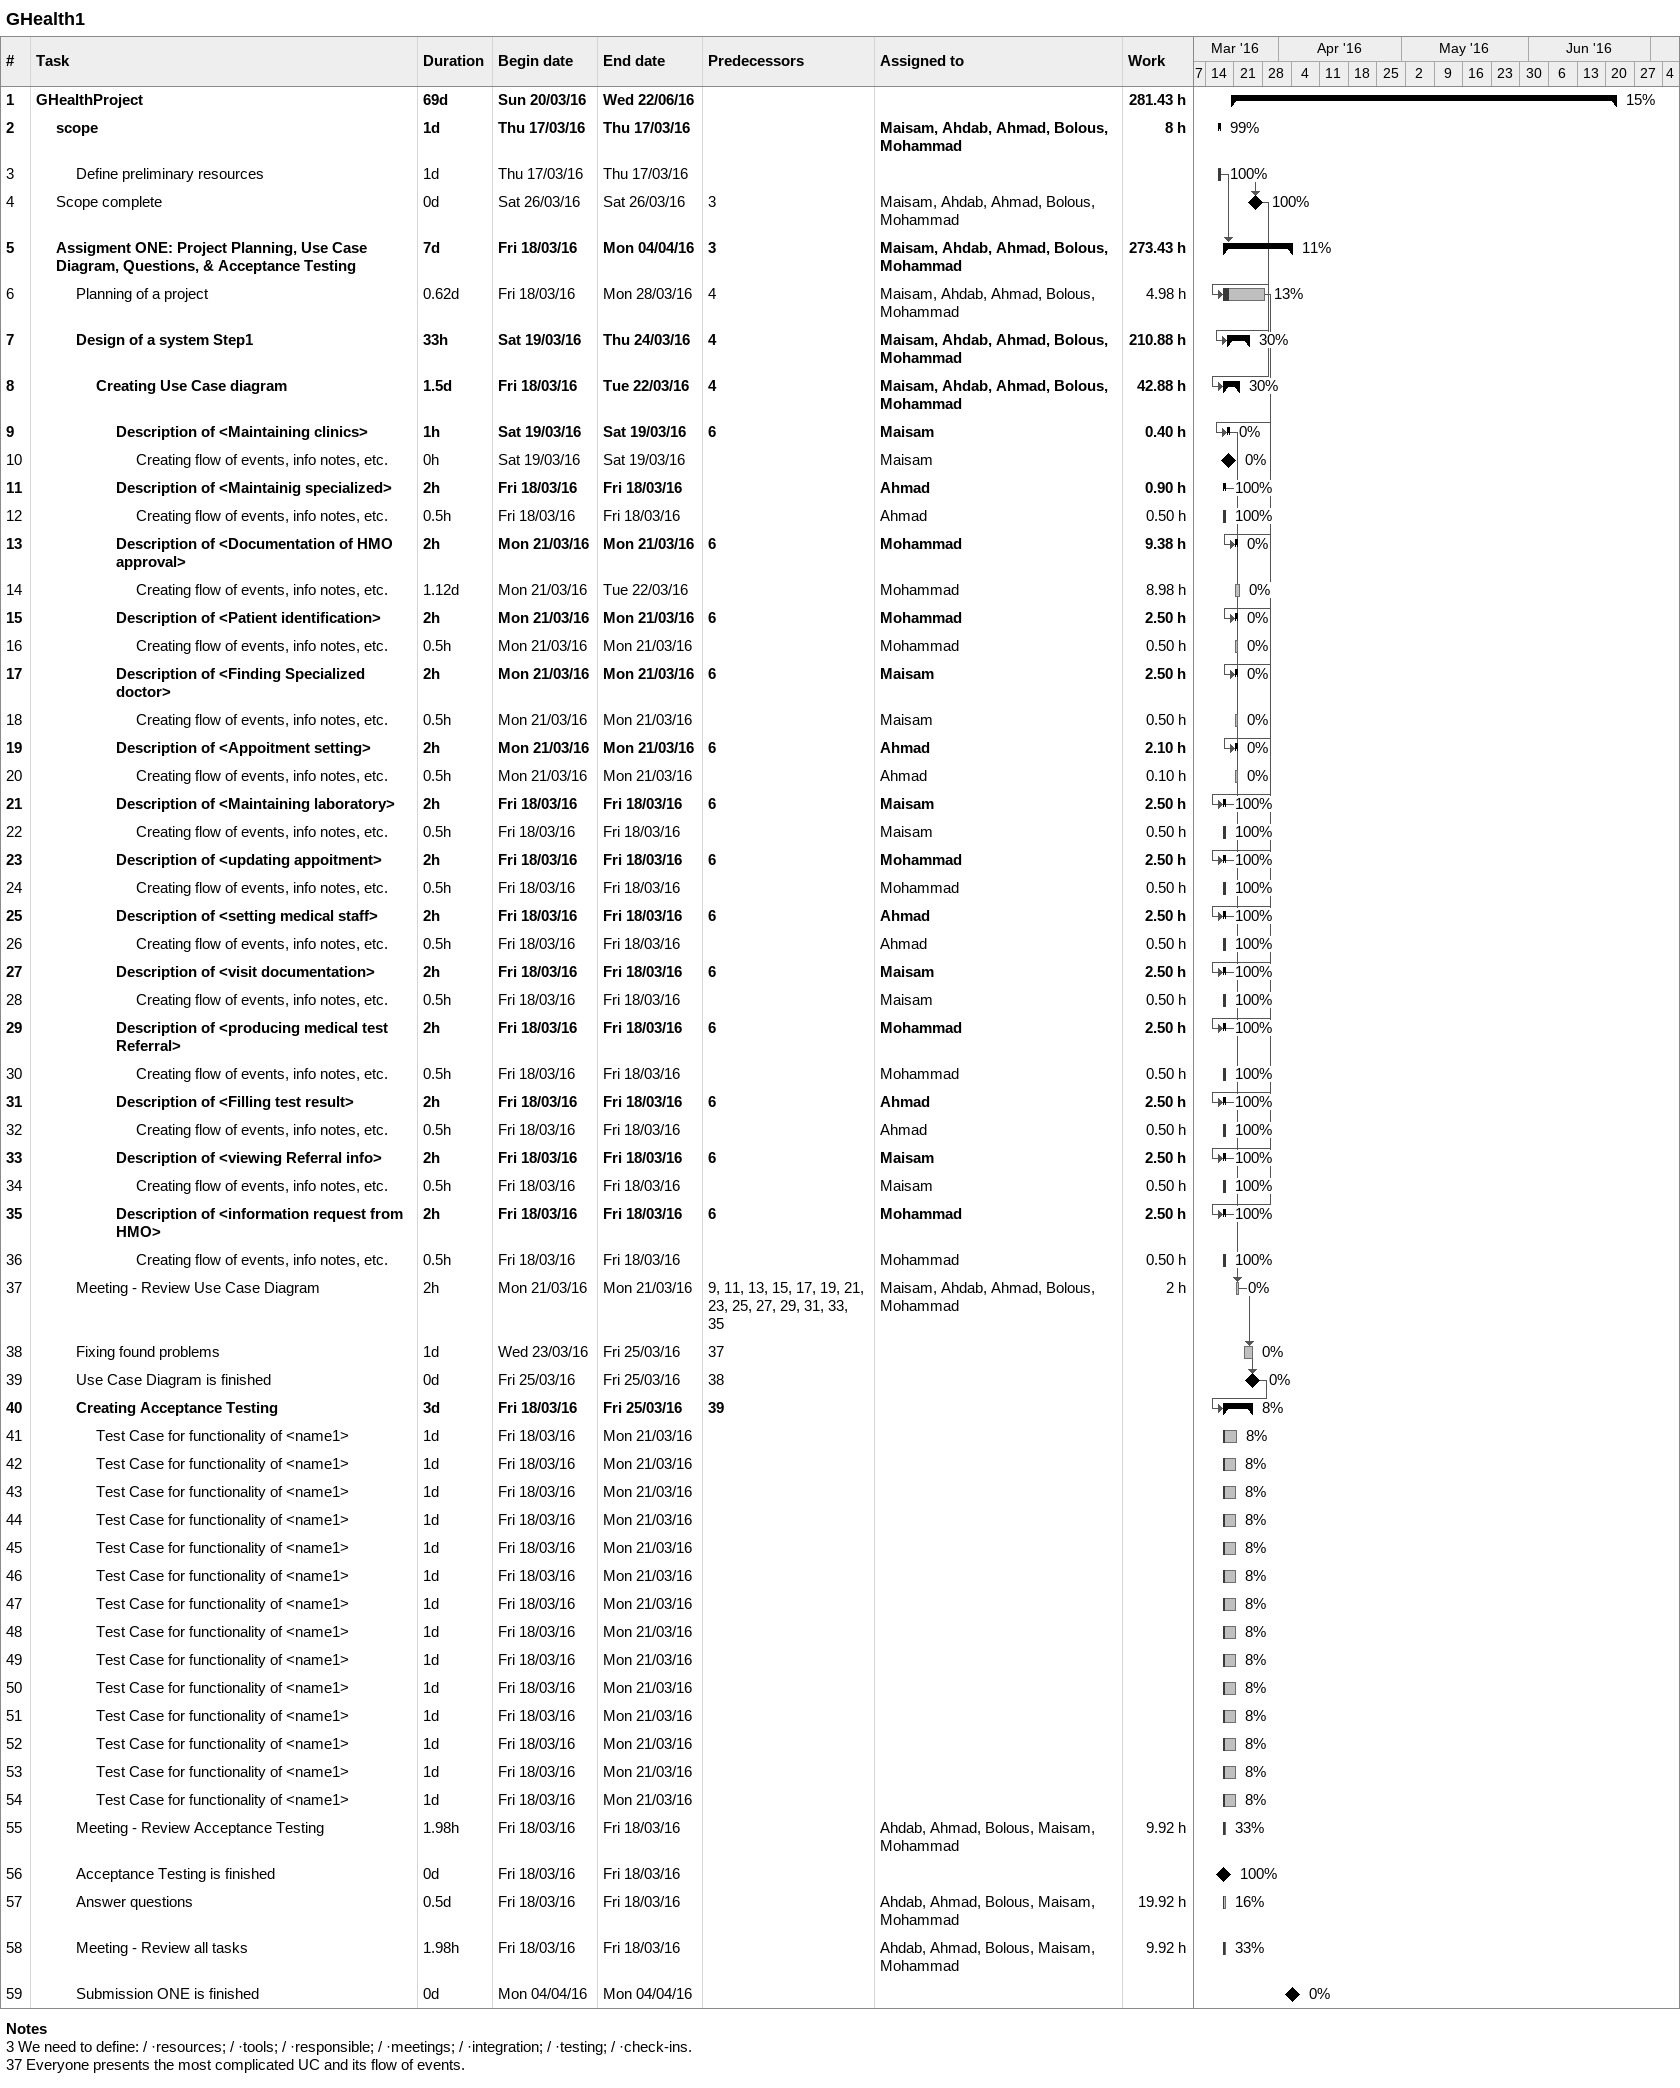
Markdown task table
GHealth1

| ID | Level | Task | Duration | Start | Finish | Predecessors | Resources | % complete | Work (h) |
|---|---|---|---|---|---|---|---|---|---|
| 1 | 1 | **GHealthProject** | 69d | 2016-03-20 | 2016-06-22 |  |  | 15 | 281.43 |
| 2 | 2 | **scope** | 1d | 2016-03-17 | 2016-03-17 |  | Maisam, Ahdab, Ahmad, Bolous, Mohammad | 99 | 8 |
| 3 | 3 | Define preliminary resources | 1d | 2016-03-17 | 2016-03-17 |  |  | 100 |  |
| 4 | 2 | Scope complete | 0d | 2016-03-26 | 2016-03-26 | 3 | Maisam, Ahdab, Ahmad, Bolous, Mohammad | 100 |  |
| 5 | 2 | **Assigment ONE: Project Planning, Use Case Diagram, Questions, & Acceptance Testing** | 7d | 2016-03-18 | 2016-04-04 | 3 | Maisam, Ahdab, Ahmad, Bolous, Mohammad | 11 | 273.43 |
| 6 | 3 | Planning of a project | 0.62d | 2016-03-18 | 2016-03-28 | 4 | Maisam, Ahdab, Ahmad, Bolous, Mohammad | 13 | 4.98 |
| 7 | 3 | **Design of a system Step1** | 33h | 2016-03-19 | 2016-03-24 | 4 | Maisam, Ahdab, Ahmad, Bolous, Mohammad | 30 | 210.88 |
| 8 | 4 | **Creating Use Case diagram** | 1.5d | 2016-03-18 | 2016-03-22 | 4 | Maisam, Ahdab, Ahmad, Bolous, Mohammad | 30 | 42.88 |
| 9 | 5 | **Description of <Maintaining clinics>** | 1h | 2016-03-19 | 2016-03-19 | 6 | Maisam | 0 | 0.40 |
| 10 | 6 | Creating flow of events, info notes, etc. | 0h | 2016-03-19 | 2016-03-19 |  | Maisam | 0 |  |
| 11 | 5 | **Description of <Maintainig specialized>** | 2h | 2016-03-18 | 2016-03-18 |  | Ahmad | 100 | 0.90 |
| 12 | 6 | Creating flow of events, info notes, etc. | 0.5h | 2016-03-18 | 2016-03-18 |  | Ahmad | 100 | 0.50 |
| 13 | 5 | **Description of <Documentation of HMO approval>** | 2h | 2016-03-21 | 2016-03-21 | 6 | Mohammad | 0 | 9.38 |
| 14 | 6 | Creating flow of events, info notes, etc. | 1.12d | 2016-03-21 | 2016-03-22 |  | Mohammad | 0 | 8.98 |
| 15 | 5 | **Description of <Patient identification>** | 2h | 2016-03-21 | 2016-03-21 | 6 | Mohammad | 0 | 2.50 |
| 16 | 6 | Creating flow of events, info notes, etc. | 0.5h | 2016-03-21 | 2016-03-21 |  | Mohammad | 0 | 0.50 |
| 17 | 5 | **Description of <Finding Specialized doctor>** | 2h | 2016-03-21 | 2016-03-21 | 6 | Maisam | 0 | 2.50 |
| 18 | 6 | Creating flow of events, info notes, etc. | 0.5h | 2016-03-21 | 2016-03-21 |  | Maisam | 0 | 0.50 |
| 19 | 5 | **Description of <Appoitment setting>** | 2h | 2016-03-21 | 2016-03-21 | 6 | Ahmad | 0 | 2.10 |
| 20 | 6 | Creating flow of events, info notes, etc. | 0.5h | 2016-03-21 | 2016-03-21 |  | Ahmad | 0 | 0.10 |
| 21 | 5 | **Description of <Maintaining laboratory>** | 2h | 2016-03-18 | 2016-03-18 | 6 | Maisam | 100 | 2.50 |
| 22 | 6 | Creating flow of events, info notes, etc. | 0.5h | 2016-03-18 | 2016-03-18 |  | Maisam | 100 | 0.50 |
| 23 | 5 | **Description of <updating appoitment>** | 2h | 2016-03-18 | 2016-03-18 | 6 | Mohammad | 100 | 2.50 |
| 24 | 6 | Creating flow of events, info notes, etc. | 0.5h | 2016-03-18 | 2016-03-18 |  | Mohammad | 100 | 0.50 |
| 25 | 5 | **Description of <setting medical staff>** | 2h | 2016-03-18 | 2016-03-18 | 6 | Ahmad | 100 | 2.50 |
| 26 | 6 | Creating flow of events, info notes, etc. | 0.5h | 2016-03-18 | 2016-03-18 |  | Ahmad | 100 | 0.50 |
| 27 | 5 | **Description of <visit documentation>** | 2h | 2016-03-18 | 2016-03-18 | 6 | Maisam | 100 | 2.50 |
| 28 | 6 | Creating flow of events, info notes, etc. | 0.5h | 2016-03-18 | 2016-03-18 |  | Maisam | 100 | 0.50 |
| 29 | 5 | **Description of <producing medical test Referral>** | 2h | 2016-03-18 | 2016-03-18 | 6 | Mohammad | 100 | 2.50 |
| 30 | 6 | Creating flow of events, info notes, etc. | 0.5h | 2016-03-18 | 2016-03-18 |  | Mohammad | 100 | 0.50 |
| 31 | 5 | **Description of <Filling test result>** | 2h | 2016-03-18 | 2016-03-18 | 6 | Ahmad | 100 | 2.50 |
| 32 | 6 | Creating flow of events, info notes, etc. | 0.5h | 2016-03-18 | 2016-03-18 |  | Ahmad | 100 | 0.50 |
| 33 | 5 | **Description of <viewing Referral info>** | 2h | 2016-03-18 | 2016-03-18 | 6 | Maisam | 100 | 2.50 |
| 34 | 6 | Creating flow of events, info notes, etc. | 0.5h | 2016-03-18 | 2016-03-18 |  | Maisam | 100 | 0.50 |
| 35 | 5 | **Description of <information request from HMO>** | 2h | 2016-03-18 | 2016-03-18 | 6 | Mohammad | 100 | 2.50 |
| 36 | 6 | Creating flow of events, info notes, etc. | 0.5h | 2016-03-18 | 2016-03-18 |  | Mohammad | 100 | 0.50 |
| 37 | 3 | Meeting - Review Use Case Diagram | 2h | 2016-03-21 | 2016-03-21 | 9, 11, 13, 15, 17, 19, 21, 23, 25, 27, 29, 31, 33, 35 | Maisam, Ahdab, Ahmad, Bolous, Mohammad | 0 | 2 |
| 38 | 3 | Fixing found problems | 1d | 2016-03-23 | 2016-03-25 | 37 |  | 0 |  |
| 39 | 3 | Use Case Diagram is finished | 0d | 2016-03-25 | 2016-03-25 | 38 |  | 0 |  |
| 40 | 3 | **Creating Acceptance Testing** | 3d | 2016-03-18 | 2016-03-25 | 39 |  | 8 |  |
| 41 | 4 | Test Case for functionality of <name1> | 1d | 2016-03-18 | 2016-03-21 |  |  | 8 |  |
| 42 | 4 | Test Case for functionality of <name1> | 1d | 2016-03-18 | 2016-03-21 |  |  | 8 |  |
| 43 | 4 | Test Case for functionality of <name1> | 1d | 2016-03-18 | 2016-03-21 |  |  | 8 |  |
| 44 | 4 | Test Case for functionality of <name1> | 1d | 2016-03-18 | 2016-03-21 |  |  | 8 |  |
| 45 | 4 | Test Case for functionality of <name1> | 1d | 2016-03-18 | 2016-03-21 |  |  | 8 |  |
| 46 | 4 | Test Case for functionality of <name1> | 1d | 2016-03-18 | 2016-03-21 |  |  | 8 |  |
| 47 | 4 | Test Case for functionality of <name1> | 1d | 2016-03-18 | 2016-03-21 |  |  | 8 |  |
| 48 | 4 | Test Case for functionality of <name1> | 1d | 2016-03-18 | 2016-03-21 |  |  | 8 |  |
| 49 | 4 | Test Case for functionality of <name1> | 1d | 2016-03-18 | 2016-03-21 |  |  | 8 |  |
| 50 | 4 | Test Case for functionality of <name1> | 1d | 2016-03-18 | 2016-03-21 |  |  | 8 |  |
| 51 | 4 | Test Case for functionality of <name1> | 1d | 2016-03-18 | 2016-03-21 |  |  | 8 |  |
| 52 | 4 | Test Case for functionality of <name1> | 1d | 2016-03-18 | 2016-03-21 |  |  | 8 |  |
| 53 | 4 | Test Case for functionality of <name1> | 1d | 2016-03-18 | 2016-03-21 |  |  | 8 |  |
| 54 | 4 | Test Case for functionality of <name1> | 1d | 2016-03-18 | 2016-03-21 |  |  | 8 |  |
| 55 | 3 | Meeting - Review Acceptance Testing | 1.98h | 2016-03-18 | 2016-03-18 |  | Ahdab, Ahmad, Bolous, Maisam, Mohammad | 33 | 9.92 |
| 56 | 3 | Acceptance Testing is finished | 0d | 2016-03-18 | 2016-03-18 |  |  | 100 |  |
| 57 | 3 | Answer questions | 0.5d | 2016-03-18 | 2016-03-18 |  | Ahdab, Ahmad, Bolous, Maisam, Mohammad | 16 | 19.92 |
| 58 | 3 | Meeting - Review all tasks | 1.98h | 2016-03-18 | 2016-03-18 |  | Ahdab, Ahmad, Bolous, Maisam, Mohammad | 33 | 9.92 |
| 59 | 3 | Submission ONE is finished | 0d | 2016-04-04 | 2016-04-04 |  |  | 0 |  |

Notes
- 3: We need to define: / ·resources; / ·tools; / ·responsible; / ·meetings; / ·integration; / ·testing; / ·check-ins.
- 37: Everyone presents the most complicated UC and its flow of events.
